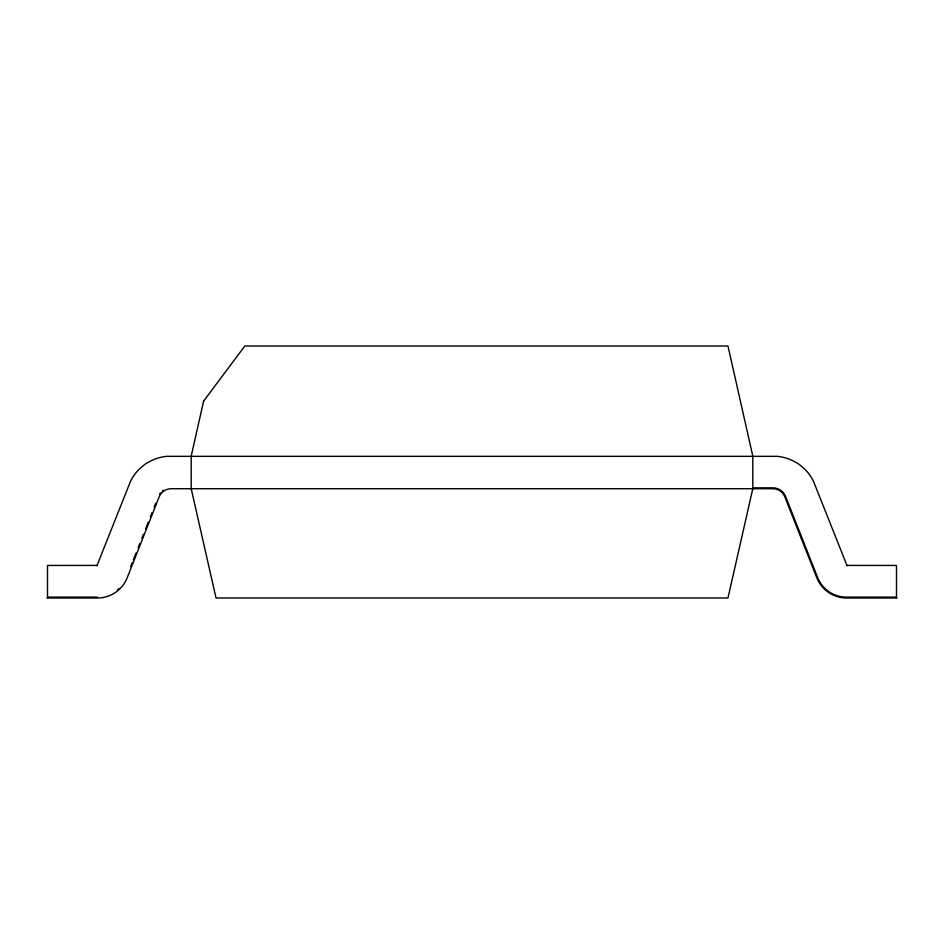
<?xml version="1.0" encoding="UTF-8"?>
<svg xmlns="http://www.w3.org/2000/svg" width="944" height="944" viewBox="0 0 944 944"><rect width="100%" height="100%" fill="white"/><g stroke="black" fill="none" stroke-linecap="round" stroke-linejoin="round"><path stroke-width="1.42" d="M130.673 566.636L132.266 562.589M133.34 559.886L135.995 553.149M138.131 547.744L139.736 543.697M141.871 538.304L143.464 534.257M145.6 528.852L148.267 522.103M150.403 516.71L151.996 512.663M154.132 507.27L155.736 503.223M96.913 565.739L130.756 480.72A45.395 45.395 0 0 1 166.604 456.341L777.396 456.341A45.395 45.395 0 0 1 813.244 480.72L847.087 565.739M97.385 565.421L47.507 565.456L47.507 598M752.805 487.836L772.912 487.836A13.664 13.664 0 0 1 785.597 496.473L817.598 577.433A31.14 31.14 0 0 0 846.579 597.139L896.493 597.139M47.507 597.139L97.421 597.139M47.2 598L97.444 598A31.99 31.99 0 0 0 127.192 577.763L159.194 496.804A12.815 12.815 0 0 1 171.112 488.709L772.888 488.709A12.815 12.815 0 0 1 784.806 496.804L816.808 577.763A31.99 31.99 0 0 0 846.556 598L896.8 598M846.615 565.421L896.493 565.456L896.493 598M159.642 494.078A13.664 13.664 0 0 1 160.433 492.969M162.333 491.033A13.664 13.664 0 0 1 163.418 490.207M118.956 588.501A31.14 31.14 0 0 1 117.422 589.882M203.621 401.082L191.195 456.164L191.195 488.709L216.034 598L727.966 598L752.805 488.709L752.805 456.164L727.966 346L244.838 346L203.621 401.082"/></g></svg>
